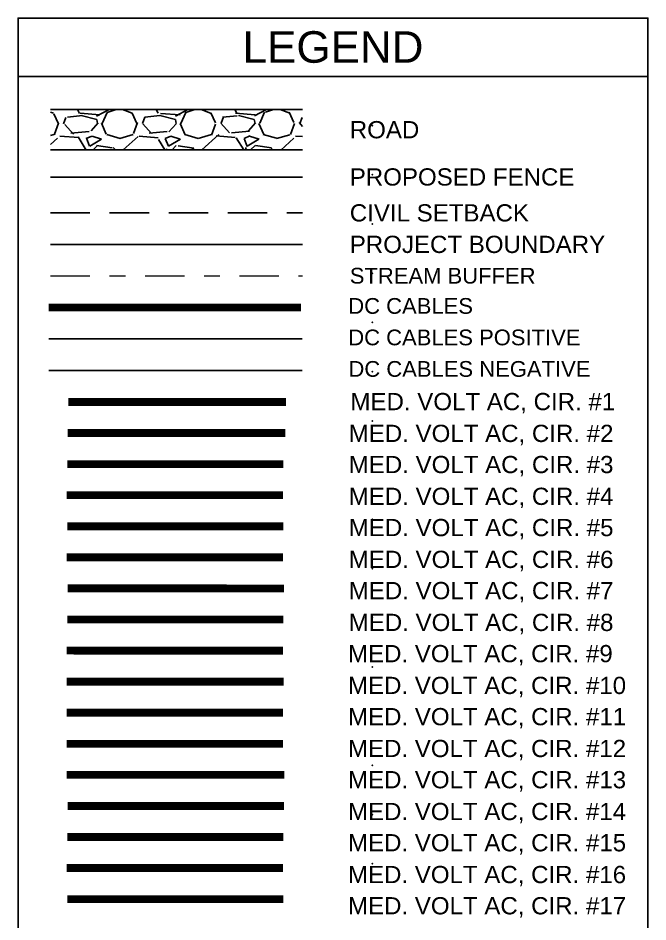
# Model space of a CAD drawing. Extents: x -17.1 to 1.6, y -43.5 to 0.
# Drawn here: x -2.41 to 1.59, y -5.74 to 0 of the extents above; entities that cross this region are included whole.
import ezdxf
from ezdxf.lldxf.tags import DXFTag

# ---------------------------------------------------------------- set-up
doc = ezdxf.new("R2010")
doc.units = 0
doc.header["$MEASUREMENT"] = 0
doc.linetypes.add('DASHDOT2', pattern=[0.5, 0.25, -0.125, 0, -0.125])
doc.linetypes.add('DASHED2', pattern=[0.375, 0.25, -0.125])
for name, color, linetype in [('C-FENCE', 92, 'FENCELINE1'), ('C-ROAD', 1, 'Continuous'), ('C-ROAD-HATCH', 252, 'Continuous'), ('G-ANNO-TEXT', 1, 'Continuous'), ('PV-CABL-MV1', 170, 'MV ROUTING #1'), ('PV-CABL-MV10', 130, 'MV ROUTING #10'), ('PV-CABL-MV11', 170, 'MV ROUTING #11'), ('PV-CABL-MV12', 210, 'MV ROUTING #12'), ('PV-CABL-MV13', 170, 'MV ROUTING #13'), ('PV-CABL-MV14', 80, 'MV ROUTING #14'), ('PV-CABL-MV15', 210, 'MV ROUTING #15'), ('PV-CABL-MV16', 10, 'MV ROUTING #16'), ('PV-CABL-MV17', 130, 'MV ROUTING #17'), ('PV-CABL-MV2', 80, 'MV ROUTING #2'), ('PV-CABL-MV3', 210, 'MV ROUTING #3'), ('PV-CABL-MV4', 10, 'MV ROUTING #4'), ('PV-CABL-MV5', 130, 'MV ROUTING #5'), ('PV-CABL-MV6', 190, 'MV ROUTING #6'), ('PV-CABL-MV7', 80, 'MV ROUTING #7'), ('PV-CABL-MV8', 210, 'MV ROUTING #8'), ('PV-CABL-MV9', 10, 'MV ROUTING #9'), ('PV-DC-CABL-UG+', 6, 'DC+'), ('PV-DC-CABL-UG-', 6, 'DC-'), ('PVcase PV Area', 30, 'Continuous')]:
    doc.layers.add(name, color=color, linetype=linetype)
doc.layers.add('EX-BUFFER', color=5, linetype='DASHDOT2', lineweight=9)
doc.layers.add('G-NPLT', color=67, linetype='Continuous', plot=False)
doc.layers.add('PV-DC-CABL-UG', color=6, linetype='DC', true_color=0xff00ff)
doc.styles.add('NEI-A', font='arial.ttf')
tags = doc.linetypes.add('DC', pattern='A,0.176989,-0.049113,["DC",NEI-A,S=0.1,R=0,X=0,Y=-0.05],-0.250887,0.176989', length=0.653978).pattern_tags.tags
tags[6] = DXFTag(74, 10)
tags = doc.linetypes.add('DC+', pattern='A,0.176989,-0.049113,["DC+",NEI-A,S=0.1,R=0,X=0,Y=-0.05],-0.049113,-0.250887,0.176989', length=0.7030909999999999).pattern_tags.tags
tags[6] = DXFTag(74, 10)
tags = doc.linetypes.add('DC-', pattern='A,0.176989,-0.049113,["DC-",NEI-A,S=0.1,R=0,X=0,Y=-0.05],-0.049113,-0.250887,0.176989', length=0.7030909999999999).pattern_tags.tags
tags[6] = DXFTag(74, 10)
doc.linetypes.add('FENCELINE1', pattern='A,0.25,-0.1,[133,ltypeshp.shx,S=0.1,R=0,X=-0.1,Y=0],-0.1,1', length=1.45)
doc.linetypes.add('MV ROUTING #1', pattern='A,1,-0.25,0,0.1,-0.25,["MV1",NEI-A,S=0.5,R=0,X=0,Y=-0.2],-1.5', length=3.1)
tags = doc.linetypes.add('MV ROUTING #10', pattern='A,1,-0.25,0,0.1,-0.25,["MV10",NEI-A,S=0.5,R=0,X=0,Y=-0.2],-1.99', length=3.59).pattern_tags.tags
tags[12] = DXFTag(74, 10)
tags = doc.linetypes.add('MV ROUTING #11', pattern='A,1,-0.25,0,0.1,-0.25,["MV11",NEI-A,S=0.5,R=0,X=0,Y=-0.2],-1.99', length=3.59).pattern_tags.tags
tags[12] = DXFTag(74, 10)
tags = doc.linetypes.add('MV ROUTING #12', pattern='A,1,-0.25,0,0.1,-0.25,["MV12",NEI-A,S=0.5,R=0,X=0,Y=-0.2],-1.99', length=3.59).pattern_tags.tags
tags[12] = DXFTag(74, 10)
tags = doc.linetypes.add('MV ROUTING #13', pattern='A,1,-0.25,0,0.1,-0.25,["MV13",NEI-A,S=0.5,R=0,X=0,Y=-0.2],-1.99', length=3.59).pattern_tags.tags
tags[12] = DXFTag(74, 10)
tags = doc.linetypes.add('MV ROUTING #14', pattern='A,1,-0.25,0,0.1,-0.25,["MV14",NEI-A,S=0.5,R=0,X=0,Y=-0.2],-1.99', length=3.59).pattern_tags.tags
tags[12] = DXFTag(74, 10)
tags = doc.linetypes.add('MV ROUTING #15', pattern='A,1,-0.25,0,0.1,-0.25,["MV15",NEI-A,S=0.5,R=0,X=0,Y=-0.2],-1.99', length=3.59).pattern_tags.tags
tags[12] = DXFTag(74, 10)
tags = doc.linetypes.add('MV ROUTING #16', pattern='A,1,-0.25,0,0.1,-0.25,["MV16",NEI-A,S=0.5,R=0,X=0,Y=-0.2],-1.99', length=3.59).pattern_tags.tags
tags[12] = DXFTag(74, 10)
tags = doc.linetypes.add('MV ROUTING #17', pattern='A,1,-0.25,0,0.1,-0.25,["MV17",NEI-A,S=0.5,R=0,X=0,Y=-0.2],-1.99', length=3.59).pattern_tags.tags
tags[12] = DXFTag(74, 10)
doc.linetypes.add('MV ROUTING #2', pattern='A,1,-0.25,0,0.1,-0.25,["MV2",NEI-A,S=0.5,R=0,X=0,Y=-0.2],-1.5', length=3.1)
doc.linetypes.add('MV ROUTING #3', pattern='A,1,-0.25,0,0.1,-0.25,["MV3",NEI-A,S=0.5,R=0,X=0,Y=-0.2],-1.5', length=3.1)
doc.linetypes.add('MV ROUTING #4', pattern='A,1,-0.25,0,0.1,-0.25,["MV4",NEI-A,S=0.5,R=0,X=0,Y=-0.2],-1.5', length=3.1)
doc.linetypes.add('MV ROUTING #5', pattern='A,1,-0.25,0,0.1,-0.25,["MV5",NEI-A,S=0.5,R=0,X=0,Y=-0.2],-1.5', length=3.1)
doc.linetypes.add('MV ROUTING #6', pattern='A,1,-0.25,0,0.1,-0.25,["MV6",NEI-A,S=0.5,R=0,X=0,Y=-0.2],-1.5', length=3.1)
tags = doc.linetypes.add('MV ROUTING #7', pattern='A,1,-0.25,0,0.1,-0.25,["MV7",NEI-A,S=0.5,R=0,X=0,Y=-0.2],-1.5', length=3.1).pattern_tags.tags
tags[12] = DXFTag(74, 10)
tags = doc.linetypes.add('MV ROUTING #8', pattern='A,1,-0.25,0,0.1,-0.25,["MV8",NEI-A,S=0.5,R=0,X=0,Y=-0.2],-1.5', length=3.1).pattern_tags.tags
tags[12] = DXFTag(74, 10)
tags = doc.linetypes.add('MV ROUTING #9', pattern='A,1,-0.25,0,0.1,-0.25,["MV9",NEI-A,S=0.5,R=0,X=0,Y=-0.2],-1.5', length=3.1).pattern_tags.tags
tags[12] = DXFTag(74, 10)

# ---------------------------------------------------------------- blocks, each defined once
blk = doc.blocks.new('*U22')
blk.add_lwpolyline([(-2, -11.62), (2, -11.62), (2, 0), (-2, 0)], close=True)
blk.add_lwpolyline([(-2, -0.3699999999999992), (2, -0.3699999999999992)])
at = {"layer": 'G-NPLT'}
for p in [(0.25, -0.6824999999999992), (0.25, -0.9949999999999992), (0.25, -1.307499999999999), (0.25, -1.619999999999999), (0.25, -1.932499999999999), (0.25, -2.244999999999999), (0.25, -2.557499999999999), (0.25, -2.869999999999999), (0.25, -3.182499999999999), (0.25, -3.494999999999999), (0.25, -3.807499999999999), (0.25, -4.119999999999999), (0.25, -4.432499999999999), (0.25, -4.744999999999999), (0.25, -5.057499999999999), (0.25, -5.369999999999999), (0.25, -5.682499999999999)]:
    blk.add_point(p, dxfattribs=at)
at = {"layer": 'G-ANNO-TEXT', "insert": (0, -0.1849999999999996), "char_height": 0.2, "attachment_point": 5, "style": 'NEI-A'}
blk.add_mtext_dynamic_manual_height_columns('LEGEND', width=3.607447826231223, gutter_width=0.625, heights=[0], dxfattribs=at)

msp = doc.modelspace()

# ---------------------------------------------------------------- hatches: boundary and pattern name
at = {"layer": 'C-ROAD-HATCH'}
h = msp.add_hatch(dxfattribs=at)
h.set_pattern_fill('GRAVEL', color=256, scale=0.5)
h.set_pattern_definition([(228.012787504, (-35.40732085507445, -34.17251725897477), (-4.000000000000031, -4.500000000000002), [0.067268, -6.659544023536849]), (184.969740728, (-35.45232085507445, -34.22251725897477), (5.999999999999988, 0.5000000000000175), [0.115434, -11.427962380615]), (132.510447078, (-35.56732085507444, -34.23251725897477), (5.000000000000059, -5.499999999999932), [0.08139400000000001, -8.05801629804985]), (267.273689006, (-35.76232085507445, -34.35751725897477), (0.5000000000000121, 10.00000000000001), [0.1051189999999997, -10.40677902081446]), (292.833654178, (-35.76732085507444, -34.46251725897477), (-2.499999999999994, 6.000000000000014), [0.1030774999999997, -10.20468656404411]), (357.273689006, (-35.72732085507445, -34.55751725897477), (-10.00000000000001, 0.5000000000000128), [0.1051189999999997, -10.40677902081446]), (37.6942404667, (-35.62232085507445, -34.56251725897477), (-6.499999999999999, -4.999999999999987), [0.1390145, -13.762424274458]), (72.2553283749, (-35.51232085507445, -34.47751725897477), (3.500000000000014, 11), [0.1312439999999993, -12.99316074840665]), (121.429565615, (-35.47232085507444, -34.35251725897477), (-4.00000000000001, 6.499999999999994), [0.105475, -10.4420365548645]), (175.236358309, (-35.52732085507444, -34.26251725897477), (5.499999999999992, -0.500000000000019), [0.120416, -5.90038128939615]), (222.397437798, (-35.64732085507444, -34.25251725897477), (-5.999999999999981, -5.499999999999986), [0.155724, -15.41668750239745]), (138.814074834, (-35.26732085507444, -34.36251725897477), (-3.500000000000016, 3), [0.05315049999999982, -5.261922406367328]), (171.46923439, (-35.30732085507444, -34.32751725897477), (6.499999999999999, -0.9999999999999976), [0.1011185, -10.0107557080785]), (225, (-35.40732085507445, -34.31251725897477), (-5.551115123125783e-17, -0.4999999999999665), [0.0707105, -0.63639628118655]), (203.198590514, (-35.44232085507444, -34.25251725897477), (2.499999999999995, 0.9999999999999877), [0.038079, -3.76980755293195]), (291.801409486, (-35.47732085507445, -34.26751725897477), (-0.499999999999842, 1.500000000000051), [0.0538515, -2.63873090356725]), (30.96375653209999, (-35.45732085507444, -34.31751725897477), (1.500000000000027, 0.9999999999999898), [0.0874645, -2.82801144742265]), (161.565051177, (-35.38232085507445, -34.27251725897477), (1.000000000000006, -0.4999999999999883), [0.06324549999999966, -1.517893330084194]), (16.389540334, (-35.76732085507444, -34.26751725897477), (4.999999999999983, 1.500000000000022), [0.0886, -8.7714225733347]), (70.3461759419, (-35.68232085507444, -34.24251725897477), (-2.00000000000061, -5.500000000001698), [0.0743305, -7.3587038736595]), (293.198590514, (-35.38232085507445, -34.17251725897477), (-0.9999999999999852, 2.499999999999996), [0.0761575, -3.73172905293195]), (343.610459666, (-35.35232085507445, -34.24251725897477), (-4.999999999999983, 1.500000000000022), [0.08859999999999965, -8.771422573334455]), (339.44395478, (-35.76732085507444, -34.57751725897477), (-2.500000000000018, 1.000000000000012), [0.08543999999999966, -4.186561872658728]), (294.775140569, (-35.68732085507445, -34.60751725897477), (-2.500000000000003, 5.500000000000001), [0.071589, -7.087321531638]), (66.8014094864, (-35.37732085507444, -34.67251725897477), (0.9999999999999906, 2.499999999999985), [0.0761575, -3.73172905293195]), (17.3540246363, (-35.34732085507444, -34.60251725897477), (-6.499999999999988, -1.999999999999981), [0.0838155, -8.29771180712]), (69.44395478040002, (-35.62232085507445, -34.67251725897477), (-1.000000000000004, -2.499999999999977), [0.04271999999999983, -4.229281872658728]), (101.309932474, (-35.40732085507445, -34.67251725897477), (-0.4999999999999819, 2.000000000000006), [0.025495, -2.5240147567964]), (165.963756532, (-35.41232085507444, -34.64751725897477), (1.499999999999979, -0.5000000000000007), [0.1030775, -1.95847531280885]), (186.009005957, (-35.51232085507445, -34.62251725897477), (5.000000000000023, 0.4999999999999916), [0.095525, -9.456961587271401]), (303.690067526, (-35.45732085507444, -34.36251725897477), (-0.4999999999999936, 0.9999999999999929), [0.07211099999999965, -1.730664637731995]), (353.157226587, (-35.41732085507444, -34.42251725897477), (8.500000000000007, -1.000000000000026), [0.125897, -12.46378131201415]), (60.9453959009, (-35.29232085507444, -34.43751725897477), (-1.999999999999988, -3.499999999999988), [0.051478, -5.0963370704935]), (90, (-35.26732085507444, -34.39251725897477), (-0.4999999999999999, 0.5), [0.03, -0.47]), (120.256437164, (-35.52232085507444, -34.60751725897477), (2.000000000000004, -3.500000000000004), [0.069462, -6.876759994724901]), (48.01278750420001, (-35.55732085507444, -34.54751725897477), (4, 4.499999999999988), [0.134536, -6.592276023536849]), (0, (-35.46732085507445, -34.44751725897477), (0.5, 0.5), [0.13, -0.37]), (325.3048464690001, (-35.33732085507445, -34.44751725897477), (5.000000000000069, -3.499999999999913), [0.07905699999999966, -7.826637150420978]), (254.054604099, (-35.27232085507444, -34.49251725897477), (-0.5000000000000189, -2.000000000000002), [0.072801, -3.56725394464025]), (207.645975364, (-35.29232085507444, -34.56251725897477), (-9.499999999999975, -5.000000000000024), [0.1185325, -11.7347370911297]), (175.42607874, (-35.39732085507444, -34.61751725897477), (-6.499999999999977, 0.5000000000000007), [0.1253995, -12.41453670398445])])
h.paths.add_polyline_path([(-0.6023143308525789, -0.5812485680291033), (-2.202314330852573, -0.5812485680291175), (-2.202314330852573, -0.8376610362922605), (-0.6023143308525789, -0.8376610362922392)])

# ---------------------------------------------------------------- linework, layer by layer
at = {"layer": 'C-FENCE', "ltscale": 0.3}
msp.add_lwpolyline([(-2.202314330852573, -1.009454802160683), (-0.6023143308525789, -1.009454802160683)], dxfattribs=at)
at = {"layer": 'C-ROAD', "flags": 128}
for points in [[(-2.202314330852573, -0.5812485680291175), (-0.6023143308525789, -0.5812485680291388)], [(-0.6023143308525789, -0.837661036292225), (-2.202314330852573, -0.8376610362922605)]]:
    msp.add_lwpolyline(points, dxfattribs=at)
at = {"layer": 'EX-BUFFER', "flags": 128}
msp.add_lwpolyline([(-2.202314330852573, -1.637661036292272), (-0.6023143308525789, -1.637661036292272)], dxfattribs=at)
at = {"layer": 'G-ANNO-TEXT', "linetype": 'DASHED2'}
msp.add_lwpolyline([(-2.202314330852573, -1.237661036292266), (-0.6023143308525789, -1.237661036292266)], dxfattribs=at)
at = {"layer": 'PV-CABL-MV1', "linetype": 'MV ROUTING #1', "ltscale": 0.15, "const_width": 0.05}
msp.add_lwpolyline([(-2.089438679390696, -2.437661036292283), (-0.7070076028726078, -2.437836701024807)], dxfattribs=at)
at = {"layer": 'PV-CABL-MV10', "linetype": 'MV ROUTING #10', "ltscale": 0.15, "const_width": 0.05}
msp.add_lwpolyline([(-2.100147901721698, -4.213358798757362), (-0.7220202238735851, -4.213534463489886)], dxfattribs=at)
at = {"layer": 'PV-CABL-MV11', "linetype": 'MV ROUTING #11', "ltscale": 0.15, "const_width": 0.05}
msp.add_lwpolyline([(-2.100147901721698, -4.410658467854937), (-0.7271766970264935, -4.41083413258746)], dxfattribs=at)
at = {"layer": 'PV-CABL-MV12', "linetype": 'MV ROUTING #12', "ltscale": 0.15, "const_width": 0.05}
msp.add_lwpolyline([(-2.100147901721698, -4.607958467854935), (-0.7271766970264935, -4.608134132587459)], dxfattribs=at)
at = {"layer": 'PV-CABL-MV13', "linetype": 'MV ROUTING #13', "ltscale": 0.15, "const_width": 0.05}
msp.add_lwpolyline([(-2.100147901721698, -4.805259073026349), (-0.7177168252036097, -4.805434737758873)], dxfattribs=at)
at = {"layer": 'PV-CABL-MV14', "ltscale": 0.15, "const_width": 0.05}
msp.add_lwpolyline([(-2.093239746934159, -5.002559351718453), (-0.720268542238955, -5.002735016450977)], dxfattribs=at)
at = {"layer": 'PV-CABL-MV15', "ltscale": 0.15, "const_width": 0.05}
msp.add_lwpolyline([(-2.097040814477623, -5.199858865391054), (-0.7240696097824184, -5.200034530123578)], dxfattribs=at)
at = {"layer": 'PV-CABL-MV16', "ltscale": 0.15, "const_width": 0.05}
msp.add_lwpolyline([(-2.100147901721698, -5.397158467854929), (-0.7271766970264935, -5.397334132587453)], dxfattribs=at)
at = {"layer": 'PV-CABL-MV17', "ltscale": 0.15, "const_width": 0.05}
msp.add_lwpolyline([(-2.097040814477623, -5.594458865391051), (-0.7240696097824184, -5.594634530123574)], dxfattribs=at)
at = {"layer": 'PV-CABL-MV2', "linetype": 'MV ROUTING #2', "ltscale": 0.15, "const_width": 0.05}
msp.add_lwpolyline([(-2.093239746934159, -2.634959950841676), (-0.7108086704160712, -2.6351356155742)], dxfattribs=at)
at = {"layer": 'PV-CABL-MV3', "linetype": 'MV ROUTING #3', "ltscale": 0.15, "const_width": 0.05}
msp.add_lwpolyline([(-2.097040814477623, -2.832258865391069), (-0.7240696097824184, -2.832434530123592)], dxfattribs=at)
at = {"layer": 'PV-CABL-MV4', "linetype": 'MV ROUTING #4', "ltscale": 0.15, "const_width": 0.05}
msp.add_lwpolyline([(-2.100147901721698, -3.029558467854947), (-0.7271766970264935, -3.029734132587471)], dxfattribs=at)
at = {"layer": 'PV-CABL-MV5', "linetype": 'MV ROUTING #5', "ltscale": 0.15, "const_width": 0.05}
msp.add_lwpolyline([(-2.097040814477623, -3.226858865391065), (-0.7240696097824184, -3.227034530123589)], dxfattribs=at)
at = {"layer": 'PV-CABL-MV6', "linetype": 'MV ROUTING #6', "ltscale": 0.15, "const_width": 0.05}
msp.add_lwpolyline([(-2.100147901721698, -3.424158467854944), (-0.7271766970264935, -3.424334132587468)], dxfattribs=at)
at = {"layer": 'PV-CABL-MV7', "linetype": 'MV ROUTING #7', "ltscale": 0.15, "const_width": 0.05}
msp.add_lwpolyline([(-2.093239746934159, -3.621459351718464), (-0.720268542238955, -3.621635016450988)], dxfattribs=at)
at = {"layer": 'PV-CABL-MV8', "linetype": 'MV ROUTING #8', "ltscale": 0.15, "const_width": 0.05}
msp.add_lwpolyline([(-2.097040814477623, -3.818758865391061), (-0.7240696097824184, -3.818934530123585)], dxfattribs=at)
at = {"layer": 'PV-CABL-MV9', "linetype": 'MV ROUTING #9', "ltscale": 0.15, "const_width": 0.05}
msp.add_lwpolyline([(-2.100147901721698, -4.01605846785494), (-0.7271766970264935, -4.016234132587464)], dxfattribs=at)
at = {"layer": 'PV-DC-CABL-UG', "ltscale": 0.8, "const_width": 0.05}
msp.add_lwpolyline([(-2.21389405302358, -1.837746905392621), (-0.612153053343576, -1.837746905392621)], dxfattribs=at)
at = {"layer": 'PV-DC-CABL-UG+', "ltscale": 0.8}
msp.add_lwpolyline([(-2.21389405302358, -2.037746905392623), (-0.6039706739017277, -2.037746905392623)], dxfattribs=at)
at = {"layer": 'PV-DC-CABL-UG-', "ltscale": 0.8}
msp.add_lwpolyline([(-2.21389405302358, -2.237746905392626), (-0.6039706739017277, -2.237746905392626)], dxfattribs=at)
at = {"layer": 'PVcase PV Area', "ltscale": 0.025}
msp.add_lwpolyline([(-2.202314330852573, -1.437661036292269), (-0.6023143308525789, -1.437661036292269)], dxfattribs=at)

# ---------------------------------------------------------------- block references
at = {"layer": 'G-ANNO-TEXT'}
msp.add_blockref('*U22', (-0.408932363462668, -4.263256414560601e-14), dxfattribs=at)

# ---------------------------------------------------------------- texts
at = {"layer": 'G-ANNO-TEXT', "attachment_point": 4, "style": 'NEI-A'}
for s, insert, char_height, width in [('ROAD', (-0.3023143308525675, -0.7094548021606926), 0.1094, 5.035966917302644), ('PROPOSED FENCE', (-0.3023143308525675, -1.00945480216069), 0.1094, 5.035966917302644), ('CIVIL SETBACK', (-0.3023143308525675, -1.237627158663649), 0.1094, 1.832013685846802), ('PROJECT BOUNDARY', (-0.3023143308525675, -1.437627158529153), 0.1094, 1.62179604638472), ('STREAM BUFFER', (-0.3023143308525675, -1.636693738579389), 0.1, 1.62179604638472), ('DC CABLES', (-0.3118295682727137, -1.828485452744928), 0.1, 1.759640032317102), ('DC CABLES POSITIVE', (-0.3118295682727137, -2.028485452744931), 0.1, 1.759640032317102), ('DC CABLES NEGATIVE', (-0.3108109535131831, -2.228485452744934), 0.1, 1.759640032317102)]:
    msp.add_mtext(s, dxfattribs=dict(at, insert=insert, char_height=char_height, width=width))
at = {"layer": 'G-ANNO-TEXT', "char_height": 0.1094, "attachment_point": 4, "style": 'NEI-A'}
for s, width, heights, insert in [('MED. VOLT AC, CIR. #1 ', 1.805758388845735, [0], (-0.2982231411316434, -2.445182036143237)), ('MED. VOLT AC, CIR. #2 ', 1.805758388845735, [0], (-0.3090740034186297, -2.647161367402788)), ('MED. VOLT AC, CIR. #3 ', 1.834225141119934, [0], (-0.3089323634626453, -2.844911434641602)), ('MED. VOLT AC, CIR. #4 ', 1.834225141119934, [0], (-0.3090740034186297, -3.04689272916707)), ('MED. VOLT AC, CIR. #5 ', 1.834225141119934, [0], (-0.3089323634626453, -3.245154632638631)), ('MED. VOLT AC, CIR. #6 ', 1.834225141119934, [0], (-0.3090740034186297, -3.447135927164098)), ('MED. VOLT AC, CIR. #7 ', 1.816433800586257, [0], (-0.3089323634626453, -3.645397830635659)), ('MED. VOLT AC, CIR. #8 ', 1.816433800586257, [0], (-0.3090740034186297, -3.847379125161126)), ('MED. VOLT AC, CIR. #9 ', 1.824850290005688, [0], (-0.3137924070362885, -4.045611520455672)), ('MED. VOLT AC, CIR. #10 ', 1.824850290005688, [0], (-0.3139340469922729, -4.247592814981139)), ('MED. VOLT AC, CIR. #11 ', 1.803545023046954, [0], (-0.3137924070362885, -4.445854718452701)), ('MED. VOLT AC, CIR. #12 ', 1.803545023046954, [0], (-0.3139340469922729, -4.647836012978168)), ('MED. VOLT AC, CIR. #13 ', 1.803545023046954, [0], (-0.3137924070362885, -4.846097916449729)), ('MED. VOLT AC, CIR. #14 ', 1.803545023046954, [0], (-0.3139340469922729, -5.048079210975196)), ('MED. VOLT AC, CIR. #15 ', 1.767962341979601, [0], (-0.3137924070362885, -5.246341114446757)), ('MED. VOLT AC, CIR. #16 ', 1.767962341979601, [0], (-0.3139340469922729, -5.448322408972224)), ('MED. VOLT AC, CIR. #17 ', 1.778637753720123, [0.2974048203728967], (-0.3137924070362885, -5.646584312443785))]:
    msp.add_mtext_dynamic_manual_height_columns(s, width=width, gutter_width=0.546875, heights=heights, dxfattribs=dict(at, insert=insert))

doc.saveas('drawing.dxf')
